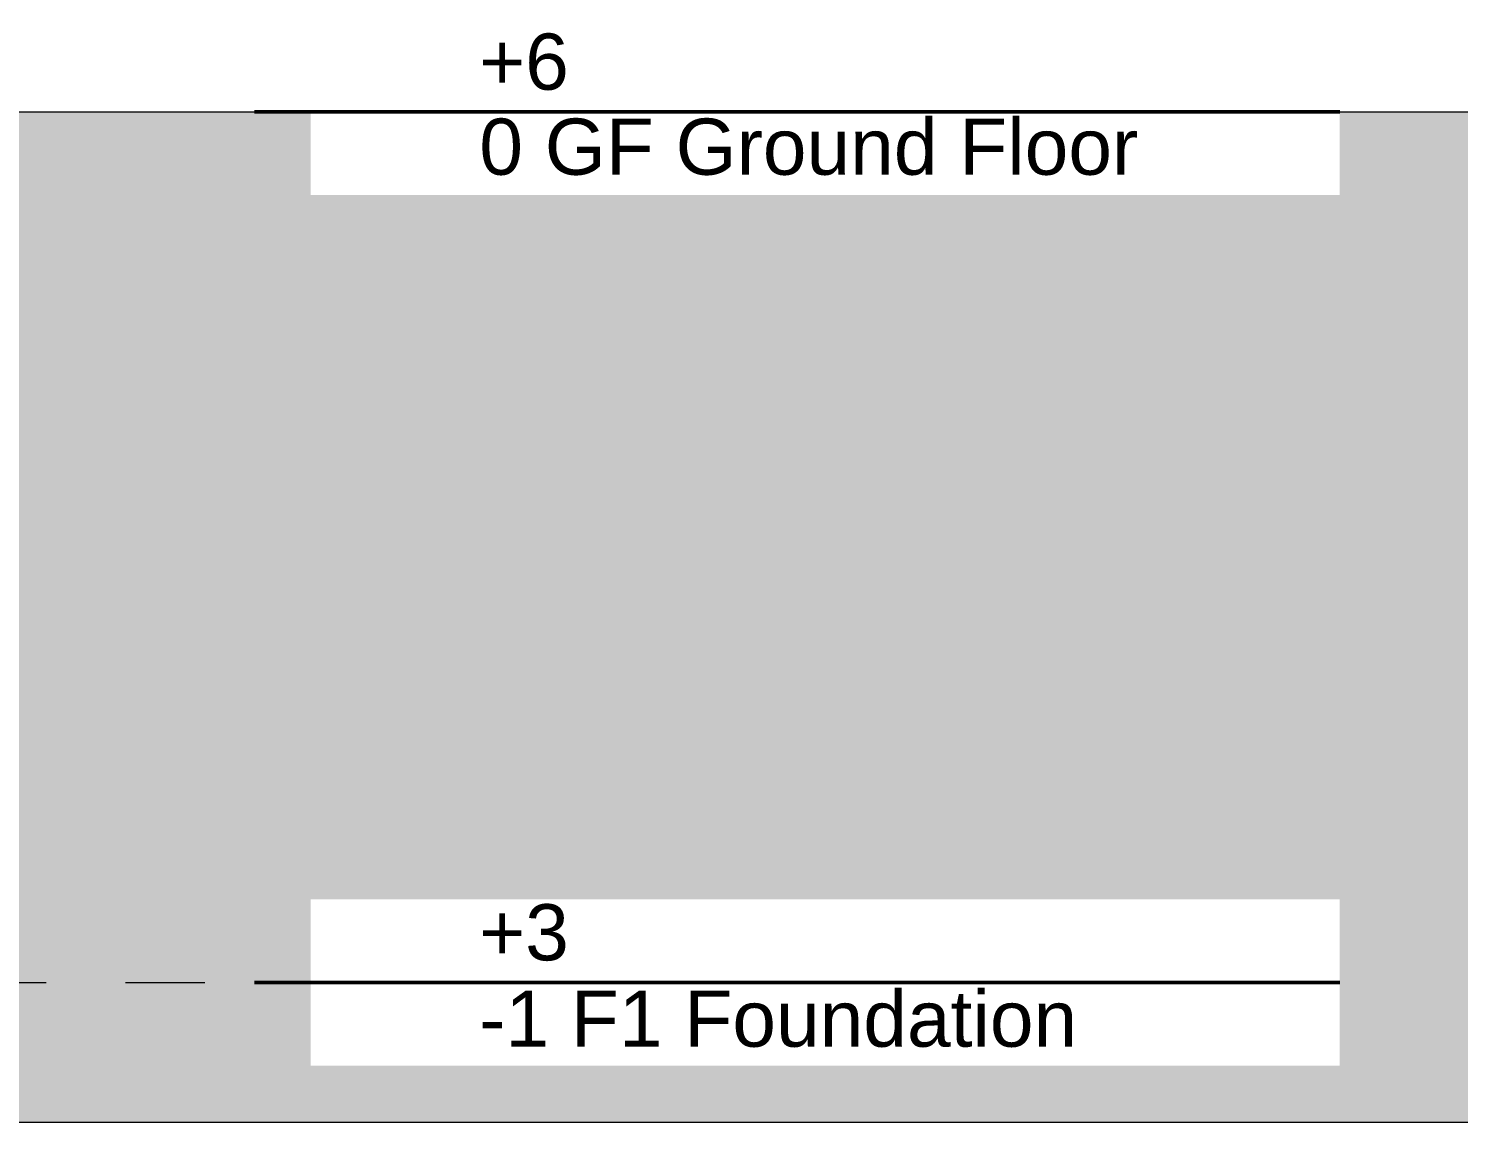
# Model space of a CAD drawing. Header units: millimetres. Extents: x -48147 to 1468943, y -496296 to 18123.
# Drawn here: x 1445144 to 1450233, y -494894 to -490999 of the extents above; entities that cross this region are included whole.
import ezdxf

# ---------------------------------------------------------------- set-up
doc = ezdxf.new("R2010")
doc.units = ezdxf.units.MM
doc.header["$MEASUREMENT"] = 0
doc.linetypes.add('Dashed', pattern=[2822.222233, 1411.111116, -1411.111116])
doc.linetypes.add('Wipeout_Contour', pattern=[1000, 0, -1000])
for name, color, linetype, lineweight, true_color in [('0_Pen_No__105', 7, 'Continuous', 15, 0xa6a6a6), ('0_Pen_No__25', 7, 'Continuous', 50, 0x2a2a2a), ('HATCHING_Pen_No__145', 7, 'Continuous', 0, 0xa6a6a6)]:
    doc.layers.add(name, color=color, linetype=linetype, lineweight=lineweight, true_color=true_color)
doc.layers.add('0_Pen_No__6', color=7, linetype='Continuous', lineweight=35)
doc.layers.add('HATCHING_Pen_No__1', color=7, linetype='Continuous', lineweight=13)
doc.styles.add('GENERATED_STYLE_2', font='')
doc.styles.get('GENERATED_STYLE_2').set_extended_font_data('Swis721 BT')

# ---------------------------------------------------------------- blocks, each defined once
blk = doc.blocks.new('S-34 Building Section_STORY_MARKER', base_point=(1411454.5, -491295.5))
at = {"layer": '0_Pen_No__105', "linetype": 'Dashed', "ltscale": 0.2}
for p, q in [((1387916.2, -491295.5), (1445948.4, -491295.5)), ((1387916.2, -494395.5), (1445948.4, -494395.5))]:
    blk.add_line(p, q, dxfattribs=at)
at = {"layer": '0_Pen_No__25', "linetype": 'Continuous'}
for p, q in [((1445948.4, -491295.5), (1446048.4, -491295.5)), ((1445948.4, -494395.5), (1446048.4, -494395.5))]:
    blk.add_line(p, q, dxfattribs=at)
at = {"color": 254, "linetype": 'Wipeout_Contour', "lineweight": 0, "ltscale": 6116228.895475752}
blk.add_wipeout([(1449810.4, -490999), (1446148.4, -490999), (1446148.4, -491592), (1449810.4, -491592)], dxfattribs=at)
at = {"color": 254, "linetype": 'Wipeout_Contour', "lineweight": 0, "ltscale": 6120224.3617611}
blk.add_wipeout([(1449810.4, -494099), (1446148.4, -494099), (1446148.4, -494692), (1449810.4, -494692)], dxfattribs=at)
at = {"layer": '0_Pen_No__25', "linetype": 'Continuous'}
for p, q in [((1446048.4, -491295.5), (1446148.4, -491295.5)), ((1446348.4, -491295.5), (1446148.4, -491295.5)), ((1446348.4, -491295.5), (1446748.4, -491295.5)), ((1449810.4, -491295.5), (1446748.4, -491295.5)), ((1446048.4, -494395.5), (1446148.4, -494395.5)), ((1446348.4, -494395.5), (1446148.4, -494395.5)), ((1446348.4, -494395.5), (1446748.4, -494395.5)), ((1449810.4, -494395.5), (1446748.4, -494395.5))]:
    blk.add_line(p, q, dxfattribs=at)
at = {"layer": '0_Pen_No__6', "char_height": 200, "attachment_point": 1, "style": 'GENERATED_STYLE_2'}
for s, insert in [('\\A1;{\\fSwis721 BT|b0|i0|c0|p34;+6}', (1446748.4, -491016.7)), ('\\A1;{\\fSwis721 BT|b0|i0|c0|p34;0 GF Ground Floor}', (1446748.4, -491319.5)), ('\\A1;{\\fSwis721 BT|b0|i0|c0|p34;+3}', (1446748.4, -494116.7)), ('\\A1;{\\fSwis721 BT|b0|i0|c0|p34;-1 F1 Foundation}', (1446748.4, -494424.1))]:
    blk.add_mtext(s, dxfattribs=dict(at, insert=insert))

msp = doc.modelspace()

# ---------------------------------------------------------------- hatches: boundary and pattern name
at = {"layer": 'HATCHING_Pen_No__145', "linetype": 'Continuous'}
msp.add_hatch(color=256, dxfattribs=at).paths.add_polyline_path([(1354000.3, -491295.5), (1390808.7, -491295.5), (1390808.7, -491645.7), (1390969.8, -491645.7), (1390969.8, -492225.5), (1391495, -492225.5), (1391495, -491725.5), (1411816.1, -491725.5), (1411816.1, -491545.5), (1431459.5, -491545.5), (1431459.5, -491795.5), (1432120.4, -491795.5), (1432120.4, -491295.5), (1468942.9, -491295.5), (1468942.9, -494893.6), (1354000.3, -494893.6)])

# ---------------------------------------------------------------- linework, layer by layer
at = {"layer": 'HATCHING_Pen_No__1', "linetype": 'Continuous', "flags": 128}
msp.add_lwpolyline([(1354000.3, -491295.5), (1390808.7, -491295.5), (1390808.7, -491645.7), (1390969.8, -491645.7), (1390969.8, -492225.5), (1391495, -492225.5), (1391495, -491725.5), (1411816.1, -491725.5), (1411816.1, -491545.5), (1431459.5, -491545.5), (1431459.5, -491795.5), (1432120.4, -491795.5), (1432120.4, -491295.5), (1468942.9, -491295.5), (1468942.9, -494893.6), (1354000.3, -494893.6)], close=True, dxfattribs=at)

# ---------------------------------------------------------------- next in the draw order: block references
at = {"linetype": 'Continuous', "lineweight": 0}
msp.add_blockref('S-34 Building Section_STORY_MARKER', (1411454.5, -491295.5), dxfattribs=at)

doc.saveas('drawing.dxf')
